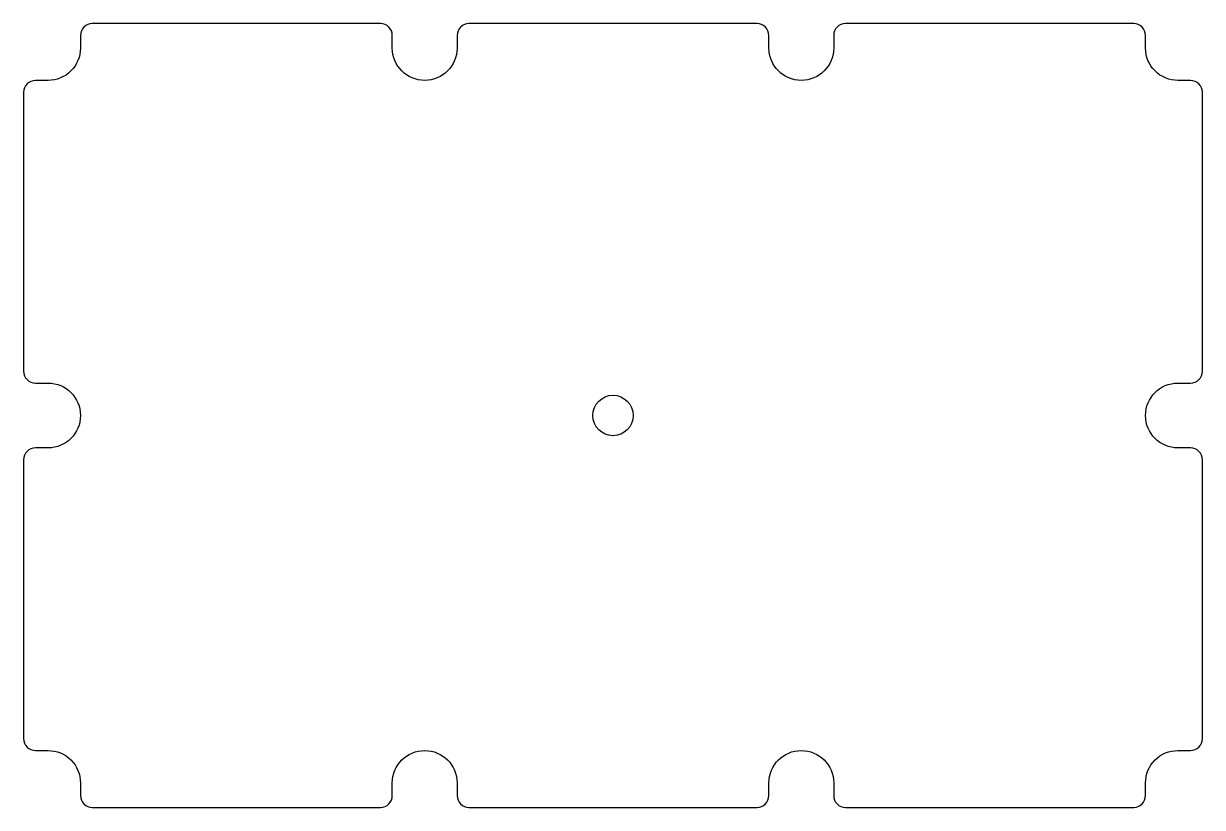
# Model space of a CAD drawing. Header units: millimetres. Extents: x -16 to 134, y -12 to 87.
import ezdxf

# ---------------------------------------------------------------- set-up
doc = ezdxf.new("R2010")
doc.units = ezdxf.units.MM
doc.layers.get('0').update_dxf_attribs({"linetype": 'CONTINUOUS'})

msp = doc.modelspace()

# ---------------------------------------------------------------- linework, layer by layer
msp.add_lwpolyline([(-14.14, -5.14), (-12.54, -5.14, -0.414214), (-8.44, -9.24), (-8.44, -10.84, 0.414214), (-6.94, -12.34), (29.53, -12.34, 0.414214), (31.03, -10.84), (31.03, -9.24, -1), (39.23, -9.24), (39.23, -10.84, 0.414214), (40.73, -12.34), (77.19, -12.34, 0.414214), (78.69, -10.84), (78.69, -9.24, -1), (86.89, -9.24), (86.89, -10.84, 0.414214), (88.39, -12.34), (124.86, -12.34, 0.414214), (126.36, -10.84), (126.36, -9.24, -0.414214), (130.46, -5.14), (132.06, -5.14, 0.414214), (133.56, -3.64), (133.56, 31.66, 0.414214), (132.06, 33.16), (130.46, 33.16, -1), (130.46, 41.36), (132.06, 41.36, 0.414214), (133.56, 42.86), (133.56, 78.16, 0.414214), (132.06, 79.66), (130.46, 79.66, -0.414214), (126.36, 83.76), (126.36, 85.36, 0.414214), (124.86, 86.86), (88.39, 86.86, 0.414214), (86.89, 85.36), (86.89, 83.76, -1), (78.69, 83.76), (78.69, 85.36, 0.414214), (77.19, 86.86), (40.73, 86.86, 0.414214), (39.23, 85.36), (39.23, 83.76, -1), (31.03, 83.76), (31.03, 85.36, 0.414214), (29.53, 86.86), (-6.94, 86.86, 0.414214), (-8.44, 85.36), (-8.44, 83.76, -0.414214), (-12.54, 79.66), (-14.14, 79.66, 0.414214), (-15.64, 78.16), (-15.64, 42.86, 0.414214), (-14.14, 41.36), (-12.54, 41.36, -1), (-12.54, 33.16), (-14.14, 33.16, 0.414214), (-15.64, 31.66), (-15.64, -3.64, 0.414214)], format="xyb", close=True)
msp.add_circle((58.96, 37.26), 2.56)

doc.saveas('drawing.dxf')
